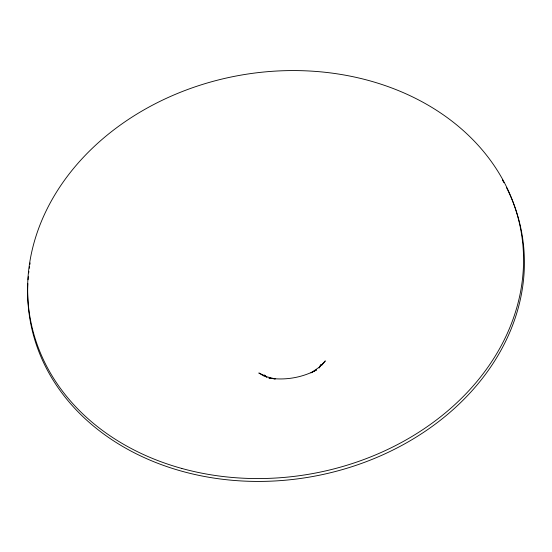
<?xml version="1.0" encoding="UTF-8"?>
<svg xmlns="http://www.w3.org/2000/svg" width="552" height="552" viewBox="0 0 552 552"><rect width="100%" height="100%" fill="white"/><g stroke="black" fill="none" stroke-linecap="round" stroke-linejoin="round"><path stroke-width="0.83" d="M319.463 367.687L320.74 364.748L319.09 368.032M321.664 365.383L325.328 360.898L319.146 367.259L311.583 372.517M310.907 372.89L316.524 369.937C302.089 377.671 285.122 380.583 268.934 378.072L275.379 378.969M274.682 378.824L266.878 376.768L258.826 372.993L264.449 376.333M266.375 377.044L266.954 377.513M265.816 376.554L264.235 375.022L265.954 376.837M509.751 194.387A249.663 202.743 -10 0 1 313.784 476.314A249.663 202.743 -10 0 1 27.848 283.562M28.076 279.74A249.663 202.743 -10 0 1 28.324 276.683M28.711 272.86A249.663 202.743 -10 0 1 28.89 271.336M29.284 268.279A249.663 202.743 -10 0 1 29.504 266.754M29.863 264.463A249.663 202.743 -10 0 1 30.118 262.938M502.43 179.987A249.663 202.743 -10 0 1 503.935 182.684M506.439 187.459A249.663 202.743 -10 0 1 509.434 193.69M181.801 468.448A249.262 202.425 -10 0 0 521.281 232.571A249.262 202.425 -10 0 0 123.662 122.689A249.262 202.425 -10 0 0 181.801 468.448"/></g></svg>
